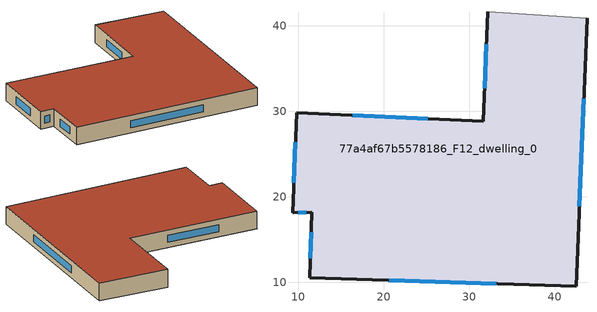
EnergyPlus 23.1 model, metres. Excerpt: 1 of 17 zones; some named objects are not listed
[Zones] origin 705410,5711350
77a4af67b5578186_F12_dwelling_0
 floor to 77a4af67b5578186_F11_dwelling_0 (EU_floor_Construction): 43.79,40.87 42.51,9.5 11.35,10.5 11.61,18.16 9.34,18.14 9.83,29.84 31.68,28.82 32.17,41.66 z36
 wall outside (EU_wall_Construction): 32.17,41.66 31.68,28.82 9.83,29.84 9.34,18.14 11.61,18.16 11.35,10.5 42.51,9.5 43.79,40.87 z36:39
 wall adiabatic (EU_wall_Construction): 43.79,40.87 32.17,41.66 z36:39
 window (EU_Window_Construction): 10.02,18.15 10.93,18.15 / 9.69,26.34 9.49,21.64 / 25.14,29.13 16.37,29.54 / 32.02,37.82 31.83,32.67 / 42.9,18.89 43.41,31.48 / 20.68,10.2 33.18,9.8 / 11.53,15.86 11.42,12.8 z36.9:38.1
 roof outside (EU_roof_Construction): 42.51,9.5 43.79,40.87 32.17,41.66 31.68,28.82 9.83,29.84 9.34,18.14 11.61,18.16 11.35,10.5 z39
[Building]
EU S2 Campaign: North Axis=0; Terrain=City; Solar Distribution=FullExterior
[Site:Location]
London: Latitude=51.5; Longitude=-0.5; Time Zone=0; Elevation=25
[SizingPeriod:WeatherFileDays]
AnnualSizingPeriod: Begin Month=1; Begin Day of Month=1; End Month=12; End Day of Month=31; Day of Week for Start Day=Monday; Use Weather File Daylight Saving Period=No; Use Weather File Rain and Snow Indicators=No
[MATERIAL]
EU_InternalMass_Material: Roughness=MediumRough; Thickness=0.1; Conductivity=1; Density=1800; Specific Heat=900; Thermal Absorptance=0.9; Solar Absorptance=0.7; Visible Absorptance=0.7
[MATERIAL:NOMASS] Roughness=MediumRough; Thermal Absorptance=0.9; Solar Absorptance=0.7; Visible Absorptance=0.7
Name | Thermal Resistance
EU_wall_NoMass | 1.04674
EU_roof_NoMass | 4.32442
EU_floor_NoMass | 2.04616
[WINDOWMATERIAL:SIMPLEGLAZINGSYSTEM]
EU_Window_SimpleGlazing: UFactor=4.25843; Solar Heat Gain Coefficient=0.85; Visible Transmittance=0.85
[CONSTRUCTION]
EU_wall_Construction: EU_wall_NoMass
EU_roof_Construction: EU_roof_NoMass
EU_floor_Construction: EU_floor_NoMass
EU_InternalMass_Construction: EU_InternalMass_Material
EU_Window_Construction: EU_Window_SimpleGlazing
[ZONE]
77a4af67b5578186_F12_dwelling_0: Type=1; Multiplier=1; Ceiling Height=autocalculate; Volume=2304.89; Floor Area=autocalculate; Part of Total Floor Area=Yes
[INTERNALMASS]
77a4af67b5578186_F12_dwelling_0_EU_InternalMass: Construction=EU_InternalMass_Construction; Zone or ZoneList=77a4af67b5578186_F12_dwelling_0; Surface Area=768.297
[OTHEREQUIPMENT]
EU_Step8_InternalGain_77a4af67b5578186_F12_dwelling_0_f000: Fuel Type=Electricity; Zone or ZoneList or Space or SpaceList=77a4af67b5578186_F12_dwelling_0; Schedule=EU_Step8_GainSchedule_77a4af67b5578186_F12_dwelling_0_f000; Design Level Calculation Method=Watts/Area; Power per Zone Floor Area=1; Fraction Latent=0; Fraction Radiant=0; Fraction Lost=0; Carbon Dioxide Generation Rate=0; EndUse Subcategory=EU_Step8_InternalGains
[ZONEVENTILATION:DESIGNFLOWRATE]
EU_ConstantAir_77a4af67b5578186_F12_dwelling_0: Zone or ZoneList or Space or SpaceList=77a4af67b5578186_F12_dwelling_0; Schedule=EU_AlwaysOn; Design Flow Rate Calculation Method=AirChanges/Hour; Air Changes per Hour=0.488719; Ventilation Type=Natural; Fan Pressure Rise=0; Fan Total Efficiency=1; Constant Term Coefficient=1; Temperature Term Coefficient=0; Velocity Term Coefficient=0; Velocity Squared Term Coefficient=0; Minimum Indoor Temperature=-100; Maximum Indoor Temperature=100; Delta Temperature=-100; Minimum Outdoor Temperature=-100; Maximum Outdoor Temperature=100; Maximum Wind Speed=40
[HVACTEMPLATE:ZONE:IDEALLOADSAIRSYSTEM]
77a4af67b5578186_F12_dwelling_0: Template Thermostat=EU_HeatOnly_77a4af67b5578186_F12_dwelling_0; System Availability Schedule=EU_AlwaysOn; Maximum Heating Supply Air Temperature=50; Minimum Cooling Supply Air Temperature=13; Maximum Heating Supply Air Humidity Ratio=0.0156; Minimum Cooling Supply Air Humidity Ratio=0.0077; Heating Limit=NoLimit; Cooling Limit=NoLimit; Heating Availability Schedule=EU_AlwaysOn; Cooling Availability Schedule=EU_CoolingOff; Dehumidification Control Type=ConstantSensibleHeatRatio; Cooling Sensible Heat Ratio=0.7; Dehumidification Setpoint=60; Humidification Control Type=None; Humidification Setpoint=30; Outdoor Air Method=None; Outdoor Air Flow Rate per Person=0.00944; Outdoor Air Flow Rate per Zone Floor Area=0; Outdoor Air Flow Rate per Zone=0; Demand Controlled Ventilation Type=None; Outdoor Air Economizer Type=NoEconomizer; Heat Recovery Type=None; Sensible Heat Recovery Effectiveness=0.7; Latent Heat Recovery Effectiveness=0.65
[SIZING:ZONE]
77a4af67b5578186_F12_dwelling_0: Zone Cooling Design Supply Air Temperature Input Method=SupplyAirTemperature; Zone Cooling Design Supply Air Temperature=13; Zone Heating Design Supply Air Temperature Input Method=SupplyAirTemperature; Zone Heating Design Supply Air Temperature=50; Zone Cooling Design Supply Air Humidity Ratio=0.008; Zone Heating Design Supply Air Humidity Ratio=0.008; Cooling Design Air Flow Method=DesignDay; Cooling Design Air Flow Rate=0; Cooling Minimum Air Flow per Zone Floor Area=0.000762; Cooling Minimum Air Flow=0; Cooling Minimum Air Flow Fraction=0.2; Heating Design Air Flow Method=DesignDay; Heating Design Air Flow Rate=0; Heating Maximum Air Flow per Zone Floor Area=0.002032; Heating Maximum Air Flow=0.141576; Heating Maximum Air Flow Fraction=0.3; Account for Dedicated Outdoor Air System=No; Dedicated Outdoor Air System Control Strategy=NeutralSupplyAir; Dedicated Outdoor Air Low Setpoint Temperature for Design=autosize; Dedicated Outdoor Air High Setpoint Temperature for Design=autosize; Zone Load Sizing Method=Sensible Load Only No Latent Load; Zone Latent Cooling Design Supply Air Humidity Ratio Input Method=HumidityRatioDifference; Zone Cooling Design Supply Air Humidity Ratio Difference=0.005; Zone Latent Heating Design Supply Air Humidity Ratio Input Method=HumidityRatioDifference; Zone Humidification Design Supply Air Humidity Ratio Difference=0.005
[SCHEDULE:CONSTANT]
Name | Hourly Value
EU_AlwaysOn | 1
EU_CoolingOff | 0
[SCHEDULE:FILE]
EU_Step8_GainSchedule_77a4af67b5578186_F12_dwelling_0_f000: File=../../schedules/77a4af67b5578186/77a4af67b5578186_F12_dwelling_0_f000_gain.csv; Column Number=1; Rows to Skip at Top=0; Number of Hours of Data=8760; Column Separator=Comma; Interpolate to Timestep=No; Minutes per Item=60; Adjust Schedule for Daylight Savings=Yes
